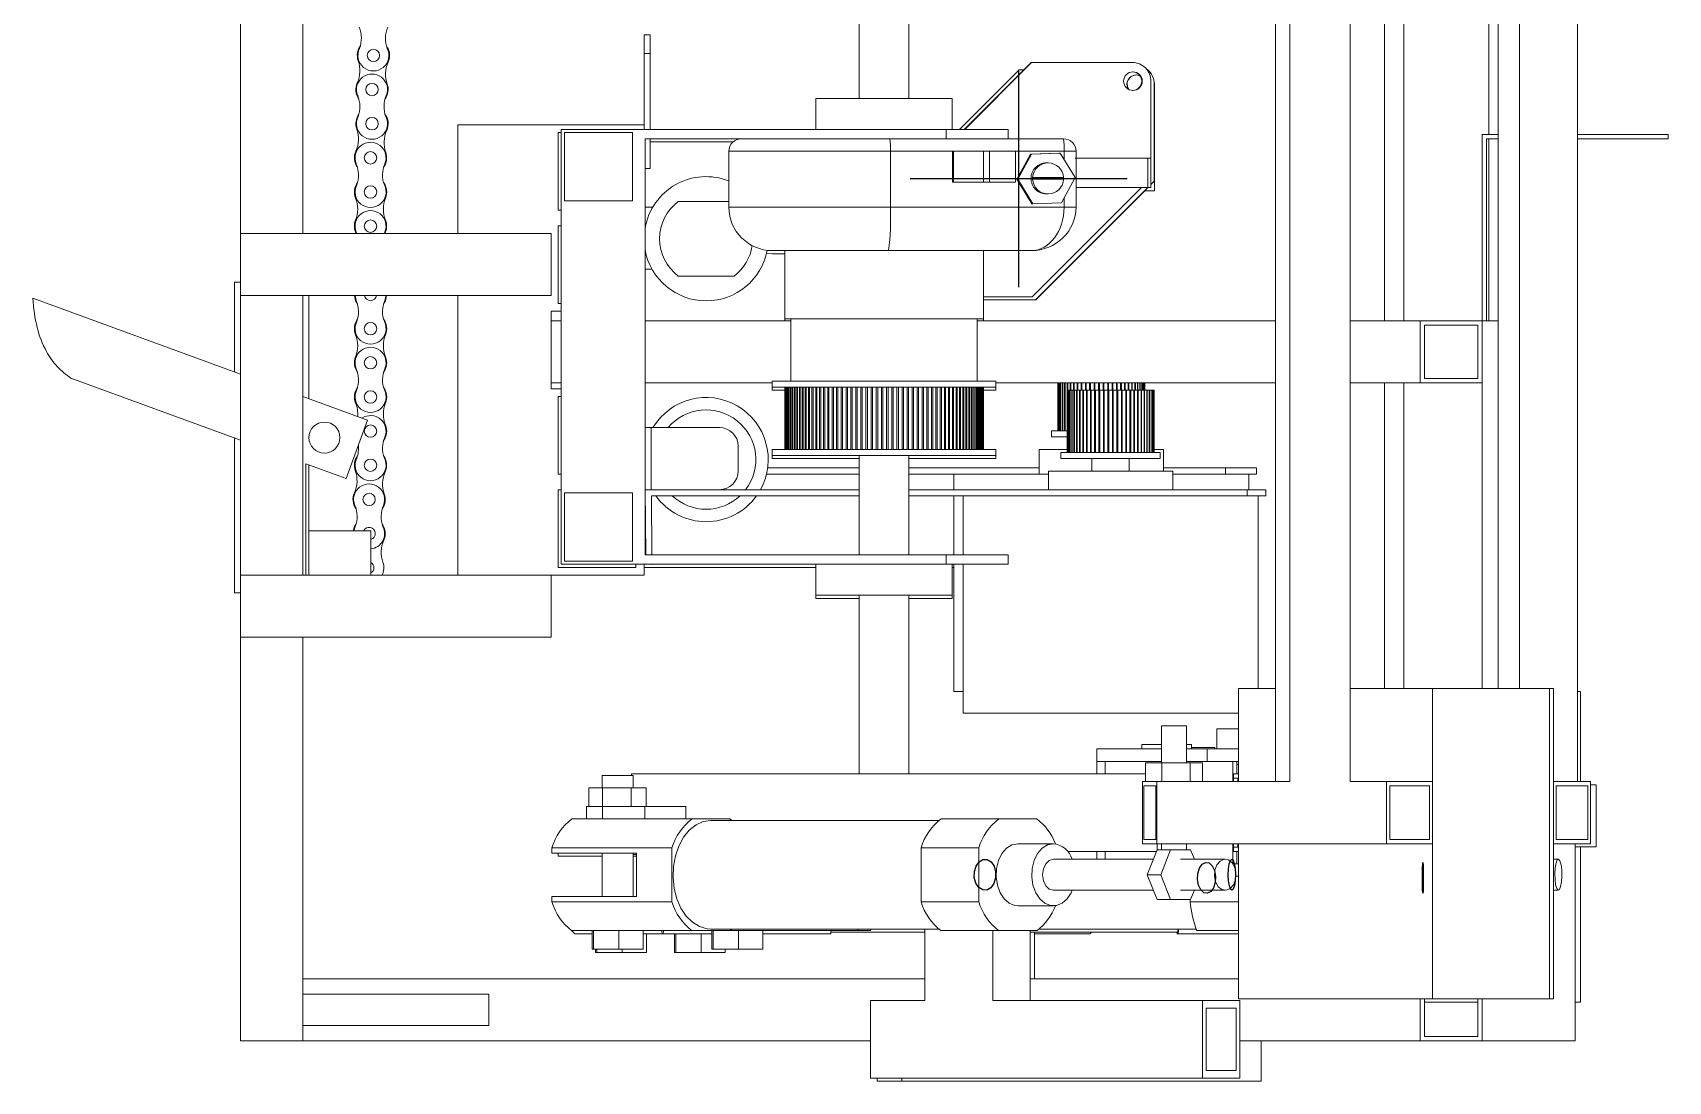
# Model space of a CAD drawing. Header units: millimetres. Extents: x 0 to 1189, y 0 to 841.
# Drawn here: x 867.1 to 919.8, y 411.2 to 445 of the extents above; entities that cross this region are included whole.
import ezdxf

# ---------------------------------------------------------------- set-up
doc = ezdxf.new("R2010")
doc.units = ezdxf.units.MM
doc.linetypes.add('CENTERX2', pattern=[20.32, 12.7, -2.54, 2.54, -2.54])

msp = doc.modelspace()

# ---------------------------------------------------------------- linework, layer by layer
at = {"color": 7, "linetype": 'Continuous', "lineweight": 15}
for p, q in [((873.8, 462.064), (873.8, 438.504)), ((875.8, 462.064), (875.8, 438.504)), ((893.731, 448.604), (893.731, 442.854)), ((895.331, 442.854), (895.331, 448.604)), ((907.146, 420.854), (907.146, 448.854)), ((907.607, 420.854), (907.607, 448.854)), ((909.553, 420.854), (909.553, 448.854)), ((916.88, 448.854), (916.88, 420.854)), ((914.013, 441.691), (914.013, 445.854)), ((914.315, 445.854), (914.315, 423.854)), ((915.002, 445.854), (915.002, 423.854)), ((910.661, 445.754), (910.661, 435.691)), ((911.283, 445.754), (911.283, 435.691)), ((887, 444.904), (886.8, 444.904)), ((886.8, 444.904), (886.8, 444.304)), ((887, 444.904), (887, 444.304)), ((887, 444.304), (886.8, 444.304)), ((886.8, 444.304), (886.8, 442.004)), ((887, 444.304), (887, 441.854)), ((898.883, 443.778), (896.961, 441.854)), ((899.27, 444.01), (897.116, 441.854)), ((899.287, 444.01), (897.132, 441.854)), ((898.884, 443.778), (899.039, 443.778)), ((899.287, 444.01), (899.27, 444.01)), ((902.531, 444.01), (899.287, 444.01)), ((903.13, 440.93), (903.13, 443.41)), ((903.244, 443.31), (903.237, 443.31)), ((903.237, 440.192), (903.237, 443.31)), ((903.244, 440.83), (903.244, 443.31)), ((892.331, 442.854), (892.331, 441.854)), ((892.331, 442.854), (894.531, 442.854)), ((894.531, 442.854), (896.731, 442.854)), ((896.731, 441.854), (896.731, 442.854)), ((880.8, 442.004), (886.8, 442.004)), ((880.8, 442.004), (880.8, 438.504)), ((884.031, 441.754), (884.031, 439.254)), ((884.031, 441.754), (884.131, 441.754)), ((884.131, 441.854), (884.131, 427.854)), ((884.131, 441.854), (896.531, 441.854)), ((884.231, 439.554), (884.231, 441.754)), ((884.231, 441.754), (886.431, 441.754)), ((886.431, 441.754), (886.431, 439.554)), ((886.8, 442.004), (886.8, 441.854)), ((896.531, 441.554), (896.531, 441.854)), ((896.531, 441.854), (898.531, 441.854)), ((898.531, 441.854), (898.531, 441.554)), ((913.8, 435.691), (913.8, 441.691)), ((913.8, 441.691), (914.315, 441.691)), ((916.88, 441.691), (919.8, 441.691)), ((919.8, 441.691), (919.8, 441.551)), ((886.831, 441.554), (896.531, 441.554)), ((886.831, 428.154), (886.831, 441.554)), ((887, 441.554), (887, 440.598)), ((889.667, 441.454), (887, 441.454)), ((889.531, 441.154), (889.531, 439.354)), ((894.737, 441.154), (894.737, 439.354)), ((896.736, 441.154), (894.737, 441.154)), ((897.031, 441.554), (896.531, 441.554)), ((896.736, 441.154), (896.736, 440.154)), ((896.771, 441.154), (896.736, 441.154)), ((896.771, 440.154), (896.771, 441.154)), ((897.031, 441.554), (900.316, 441.554)), ((897.736, 441.154), (897.736, 440.154)), ((897.931, 441.154), (897.736, 441.154)), ((897.931, 440.154), (897.931, 441.154)), ((900.333, 441.154), (898.734, 441.154)), ((898.769, 441.154), (898.769, 440.154)), ((900.716, 439.354), (900.716, 441.154)), ((914.315, 441.551), (913.94, 441.551)), ((913.94, 441.551), (913.94, 435.691)), ((914.013, 435.691), (914.013, 441.551)), ((919.8, 441.551), (916.88, 441.551)), ((887, 440.598), (886.831, 440.598)), ((899.247, 441.063), (898.811, 440.249)), ((899.28, 441.063), (898.844, 440.249)), ((900.169, 441.093), (899.247, 441.063)), ((899.28, 441.063), (899.247, 441.063)), ((900.202, 441.093), (899.28, 441.063)), ((899.816, 440.778), (899.766, 440.778)), ((900.202, 441.093), (900.169, 441.093)), ((900.689, 440.308), (900.202, 441.093)), ((903.033, 439.983), (903.033, 440.93)), ((903.13, 440.292), (903.13, 440.93)), ((903.244, 440.192), (903.244, 440.83)), ((896.771, 440.154), (896.736, 440.154)), ((897.736, 440.154), (897.931, 440.154)), ((898.844, 440.249), (898.811, 440.249)), ((898.811, 440.249), (899.297, 439.464)), ((898.844, 440.249), (899.33, 439.464)), ((899.313, 440.305), (899.317, 440.305)), ((899.317, 440.252), (899.313, 440.252)), ((900.314, 440.305), (899.317, 440.305)), ((899.317, 440.252), (900.314, 440.252)), ((900.253, 439.493), (900.689, 440.308)), ((903.13, 439.983), (903.13, 440.292)), ((903.13, 440.078), (903.244, 440.192)), ((903.13, 440.085), (903.237, 440.192)), ((903.244, 440.192), (903.237, 440.192)), ((903.244, 439.883), (903.244, 440.192)), ((886.431, 439.554), (884.231, 439.554)), ((887.9, 439.535), (889.531, 439.535)), ((899.306, 436.464), (902.822, 439.983)), ((899.41, 436.364), (903.028, 439.983)), ((899.417, 436.364), (902.935, 439.883)), ((899.766, 439.778), (899.816, 439.778)), ((902.935, 439.883), (903.035, 439.983)), ((903.244, 439.883), (902.935, 439.883)), ((884.031, 439.254), (884.131, 439.254)), ((886.831, 439.354), (887.079, 439.354)), ((894.737, 439.354), (900.333, 439.354)), ((899.33, 439.464), (899.297, 439.464)), ((899.33, 439.464), (900.253, 439.493)), ((873.8, 436.504), (873.8, 438.504)), ((873.8, 438.504), (883.8, 438.504)), ((877.542, 438.504), (877.525, 438.546)), ((878.446, 438.546), (878.429, 438.504)), ((883.8, 436.504), (883.8, 438.504)), ((884.031, 436.254), (884.031, 438.754)), ((884.031, 438.754), (884.131, 438.754)), ((894.68, 437.954), (890.931, 437.954)), ((891.331, 437.954), (891.331, 435.754)), ((899.276, 437.954), (894.68, 437.954)), ((897.731, 435.754), (897.731, 437.954)), ((890.744, 437.866), (890.931, 437.854)), ((890.931, 437.854), (891.331, 437.854)), ((873.6, 434.052), (873.6, 436.932)), ((873.8, 436.932), (873.6, 436.932)), ((886.831, 437.354), (887.057, 437.354)), ((889.7, 437.135), (887.9, 437.135)), ((873.8, 433.979), (867.1, 436.418)), ((873.8, 436.504), (873.8, 427.504)), ((873.8, 436.504), (883.8, 436.504)), ((875.8, 436.504), (875.8, 427.504)), ((876, 433.178), (876, 436.504)), ((877.525, 436.346), (877.487, 436.504)), ((878.484, 436.504), (878.446, 436.346)), ((880.8, 436.504), (880.8, 427.504)), ((897.731, 436.464), (899.306, 436.464)), ((897.731, 436.364), (899.41, 436.364)), ((899.417, 436.364), (899.41, 436.364)), ((883.8, 436.004), (884.131, 436.004)), ((883.8, 436.004), (883.8, 433.504)), ((884.031, 436.254), (884.131, 436.254)), ((884.131, 435.691), (883.8, 435.691)), ((891.531, 435.691), (886.831, 435.691)), ((891.331, 435.754), (891.331, 435.691)), ((897.731, 435.754), (891.331, 435.754)), ((891.531, 435.754), (891.531, 433.754)), ((897.531, 433.754), (897.531, 435.754)), ((907.146, 435.691), (897.531, 435.691)), ((897.731, 435.691), (897.731, 435.754)), ((911.8, 435.691), (909.553, 435.691)), ((911.8, 435.691), (911.8, 433.691)), ((913.8, 435.691), (911.8, 435.691)), ((911.94, 435.551), (911.94, 433.831)), ((913.66, 435.551), (911.94, 435.551)), ((913.66, 433.831), (913.66, 435.551)), ((913.8, 433.691), (913.8, 435.691)), ((914.315, 435.691), (913.8, 435.691)), ((868.332, 433.841), (873.8, 431.851)), ((890.931, 433.754), (890.931, 433.554)), ((898.131, 433.754), (890.931, 433.754)), ((898.131, 433.554), (898.131, 433.754)), ((911.94, 433.831), (913.66, 433.831)), ((877.889, 432.491), (875.8, 433.251)), ((884.131, 433.691), (883.8, 433.691)), ((883.8, 433.504), (884.131, 433.504)), ((884.031, 433.254), (884.031, 430.754)), ((884.031, 433.254), (884.131, 433.254)), ((890.931, 433.691), (886.831, 433.691)), ((890.931, 433.554), (890.931, 433.454)), ((898.131, 433.554), (890.931, 433.554)), ((891.332, 433.454), (890.931, 433.454)), ((891.332, 431.554), (891.332, 433.554)), ((891.332, 433.554), (891.332, 431.554)), ((891.334, 433.554), (891.334, 431.554)), ((891.341, 431.554), (891.341, 433.554)), ((891.345, 433.554), (891.345, 431.554)), ((891.359, 431.554), (891.359, 433.554)), ((891.365, 433.554), (891.365, 431.554)), ((891.385, 431.554), (891.385, 433.554)), ((891.394, 433.554), (891.394, 431.554)), ((891.42, 431.554), (891.42, 433.554)), ((891.431, 433.554), (891.431, 431.554)), ((891.463, 431.554), (891.463, 433.554)), ((891.477, 433.554), (891.477, 431.554)), ((891.515, 431.554), (891.515, 433.554)), ((891.531, 433.554), (891.531, 431.554)), ((891.575, 431.554), (891.575, 433.554)), ((891.593, 433.554), (891.593, 431.554)), ((891.643, 431.554), (891.643, 433.554)), ((891.663, 433.554), (891.663, 431.554)), ((891.719, 431.554), (891.719, 433.554)), ((891.742, 433.554), (891.742, 431.554)), ((891.802, 431.554), (891.802, 433.554)), ((891.827, 433.554), (891.827, 431.554)), ((891.894, 431.554), (891.894, 433.554)), ((891.921, 433.554), (891.921, 431.554)), ((891.992, 431.554), (891.992, 433.554)), ((892.021, 433.554), (892.021, 431.554)), ((892.097, 431.554), (892.097, 433.554)), ((892.128, 433.554), (892.128, 431.554)), ((892.209, 431.554), (892.209, 433.554)), ((892.242, 433.554), (892.242, 431.554)), ((892.328, 431.554), (892.328, 433.554)), ((892.363, 433.554), (892.363, 431.554)), ((892.452, 431.554), (892.452, 433.554)), ((892.489, 433.554), (892.489, 431.554)), ((892.582, 431.554), (892.582, 433.554)), ((892.62, 433.554), (892.62, 431.554)), ((892.718, 431.554), (892.718, 433.554)), ((892.757, 433.554), (892.757, 431.554)), ((892.858, 431.554), (892.858, 433.554)), ((892.899, 433.554), (892.899, 431.554)), ((893.003, 431.554), (893.003, 433.554)), ((893.045, 433.554), (893.045, 431.554)), ((893.153, 431.554), (893.153, 433.554)), ((893.196, 433.554), (893.196, 431.554)), ((893.306, 431.554), (893.306, 433.554)), ((893.35, 433.554), (893.35, 431.554)), ((893.462, 431.554), (893.462, 433.554)), ((893.507, 433.554), (893.507, 431.554)), ((893.621, 431.554), (893.621, 433.554)), ((893.667, 433.554), (893.667, 431.554)), ((893.783, 431.554), (893.783, 433.554)), ((893.83, 433.554), (893.83, 431.554)), ((893.947, 431.554), (893.947, 433.554)), ((893.994, 433.554), (893.994, 431.554)), ((894.113, 431.554), (894.113, 433.554)), ((894.16, 433.554), (894.16, 431.554)), ((894.279, 431.554), (894.279, 433.554)), ((894.327, 433.554), (894.327, 431.554)), ((894.446, 431.554), (894.446, 433.554)), ((894.494, 433.554), (894.494, 431.554)), ((894.614, 431.554), (894.614, 433.554)), ((894.662, 433.554), (894.662, 431.554)), ((894.781, 431.554), (894.781, 433.554)), ((894.829, 433.554), (894.829, 431.554)), ((894.948, 431.554), (894.948, 433.554)), ((894.995, 433.554), (894.995, 431.554)), ((895.113, 431.554), (895.113, 433.554)), ((895.16, 433.554), (895.16, 431.554)), ((895.277, 431.554), (895.277, 433.554)), ((895.323, 433.554), (895.323, 431.554)), ((895.439, 431.554), (895.439, 433.554)), ((895.485, 433.554), (895.485, 431.554)), ((895.599, 431.554), (895.599, 433.554)), ((895.643, 433.554), (895.643, 431.554)), ((895.755, 431.554), (895.755, 433.554)), ((895.799, 433.554), (895.799, 431.554)), ((895.908, 431.554), (895.908, 433.554)), ((895.951, 433.554), (895.951, 431.554)), ((896.057, 431.554), (896.057, 433.554)), ((896.099, 433.554), (896.099, 431.554)), ((896.202, 431.554), (896.202, 433.554)), ((896.243, 433.554), (896.243, 431.554)), ((896.343, 431.554), (896.343, 433.554)), ((896.382, 433.554), (896.382, 431.554)), ((896.479, 431.554), (896.479, 433.554)), ((896.516, 433.554), (896.516, 431.554)), ((896.609, 431.554), (896.609, 433.554)), ((896.645, 433.554), (896.645, 431.554)), ((896.733, 431.554), (896.733, 433.554)), ((896.768, 433.554), (896.768, 431.554)), ((896.852, 431.554), (896.852, 433.554)), ((896.884, 433.554), (896.884, 431.554)), ((896.964, 431.554), (896.964, 433.554)), ((896.995, 433.554), (896.995, 431.554)), ((897.069, 431.554), (897.069, 433.554)), ((897.098, 433.554), (897.098, 431.554)), ((897.168, 431.554), (897.168, 433.554)), ((897.195, 433.554), (897.195, 431.554)), ((897.259, 431.554), (897.259, 433.554)), ((897.284, 433.554), (897.284, 431.554)), ((897.343, 431.554), (897.343, 433.554)), ((897.365, 433.554), (897.365, 431.554)), ((897.419, 431.554), (897.419, 433.554)), ((897.439, 433.554), (897.439, 431.554)), ((897.487, 431.554), (897.487, 433.554)), ((897.505, 433.554), (897.505, 431.554)), ((897.547, 431.554), (897.547, 433.554)), ((897.563, 433.554), (897.563, 431.554)), ((897.599, 431.554), (897.599, 433.554)), ((897.612, 433.554), (897.612, 431.554)), ((897.643, 431.554), (897.643, 433.554)), ((897.654, 433.554), (897.654, 431.554)), ((897.678, 431.554), (897.678, 433.554)), ((897.686, 433.554), (897.686, 431.554)), ((897.704, 431.554), (897.704, 433.554)), ((897.71, 433.554), (897.71, 431.554)), ((897.721, 431.554), (897.721, 433.554)), ((898.131, 433.454), (897.722, 433.454)), ((897.725, 433.554), (897.725, 431.554)), ((897.73, 431.554), (897.73, 433.554)), ((897.731, 433.554), (897.731, 431.554)), ((907.146, 433.691), (898.131, 433.691)), ((898.131, 433.454), (898.131, 433.554)), ((900.133, 433.691), (900.133, 432.154)), ((900.134, 432.154), (900.134, 433.691)), ((900.147, 433.691), (900.147, 432.154)), ((900.151, 432.154), (900.151, 433.691)), ((900.176, 433.691), (900.176, 432.154)), ((900.183, 432.154), (900.183, 433.691)), ((900.22, 433.691), (900.22, 432.154)), ((900.229, 432.154), (900.229, 433.691)), ((900.278, 433.691), (900.278, 432.154)), ((900.29, 432.154), (900.29, 433.691)), ((900.35, 433.691), (900.35, 432.154)), ((900.365, 432.154), (900.365, 433.691)), ((900.433, 433.454), (900.433, 431.454)), ((900.434, 433.454), (900.433, 433.454)), ((900.434, 431.454), (900.434, 433.454)), ((900.447, 433.454), (900.434, 433.454)), ((900.435, 433.691), (900.435, 433.454)), ((900.447, 433.454), (900.447, 431.454)), ((900.451, 433.454), (900.447, 433.454)), ((900.451, 431.454), (900.451, 433.454)), ((900.476, 433.454), (900.451, 433.454)), ((900.452, 433.454), (900.452, 433.691)), ((900.476, 433.454), (900.476, 431.454)), ((900.483, 433.454), (900.476, 433.454)), ((900.483, 431.454), (900.483, 433.454)), ((900.52, 433.454), (900.483, 433.454)), ((900.52, 433.454), (900.52, 431.454)), ((900.529, 433.454), (900.52, 433.454)), ((900.529, 431.454), (900.529, 433.454)), ((900.578, 433.454), (900.529, 433.454)), ((900.532, 433.691), (900.532, 433.454)), ((900.551, 433.454), (900.551, 433.691)), ((900.578, 433.454), (900.578, 431.454)), ((900.59, 433.454), (900.578, 433.454)), ((900.59, 431.454), (900.59, 433.454)), ((900.65, 433.454), (900.59, 433.454)), ((900.64, 433.691), (900.64, 433.454)), ((900.65, 433.454), (900.65, 431.454)), ((900.665, 433.454), (900.65, 433.454)), ((900.661, 433.454), (900.661, 433.691)), ((900.665, 431.454), (900.665, 433.454)), ((900.735, 433.454), (900.665, 433.454)), ((900.735, 433.454), (900.735, 431.454)), ((900.752, 433.454), (900.735, 433.454)), ((900.752, 431.454), (900.752, 433.454)), ((900.832, 433.454), (900.752, 433.454)), ((900.758, 433.691), (900.758, 433.454)), ((900.78, 433.454), (900.78, 433.691)), ((900.832, 433.454), (900.832, 431.454)), ((900.851, 433.454), (900.832, 433.454)), ((900.851, 431.454), (900.851, 433.454)), ((900.94, 433.454), (900.851, 433.454)), ((900.884, 433.691), (900.884, 433.454)), ((900.908, 433.454), (900.908, 433.691)), ((900.94, 433.454), (900.94, 431.454)), ((900.961, 433.454), (900.94, 433.454)), ((900.961, 431.454), (900.961, 433.454)), ((901.058, 433.454), (900.961, 433.454)), ((901.017, 433.691), (901.017, 433.454)), ((901.042, 433.454), (901.042, 433.691)), ((901.058, 433.454), (901.058, 431.454)), ((901.08, 433.454), (901.058, 433.454)), ((901.08, 431.454), (901.08, 433.454)), ((901.184, 433.454), (901.08, 433.454)), ((901.156, 433.691), (901.156, 433.454)), ((901.182, 433.454), (901.182, 433.691)), ((901.184, 433.454), (901.184, 431.454)), ((901.208, 433.454), (901.184, 433.454)), ((901.208, 431.454), (901.208, 433.454)), ((901.317, 433.454), (901.208, 433.454)), ((901.299, 433.691), (901.299, 433.454)), ((901.317, 433.454), (901.317, 431.454)), ((901.342, 433.454), (901.317, 433.454)), ((901.326, 433.454), (901.326, 433.691)), ((901.342, 431.454), (901.342, 433.454)), ((901.456, 433.454), (901.342, 433.454)), ((901.445, 433.691), (901.445, 433.454)), ((901.456, 433.454), (901.456, 431.454)), ((901.482, 433.454), (901.456, 433.454)), ((901.471, 433.454), (901.471, 433.691)), ((901.482, 431.454), (901.482, 433.454)), ((901.599, 433.454), (901.482, 433.454)), ((901.591, 433.691), (901.591, 433.454)), ((901.599, 433.454), (901.599, 431.454)), ((901.626, 433.454), (901.599, 433.454)), ((901.618, 433.454), (901.618, 433.691)), ((901.626, 431.454), (901.626, 433.454)), ((901.745, 433.454), (901.626, 433.454)), ((901.737, 433.691), (901.737, 433.454)), ((901.745, 433.454), (901.745, 431.454)), ((901.771, 433.454), (901.745, 433.454)), ((901.764, 433.454), (901.764, 433.691)), ((901.771, 431.454), (901.771, 433.454)), ((901.891, 433.454), (901.771, 433.454)), ((901.881, 433.691), (901.881, 433.454)), ((901.891, 433.454), (901.891, 431.454)), ((901.918, 433.454), (901.891, 433.454)), ((901.907, 433.454), (901.907, 433.691)), ((901.918, 431.454), (901.918, 433.454)), ((902.037, 433.454), (901.918, 433.454)), ((902.021, 433.691), (902.021, 433.454)), ((902.037, 433.454), (902.037, 431.454)), ((902.064, 433.454), (902.037, 433.454)), ((902.046, 433.454), (902.046, 433.691)), ((902.064, 431.454), (902.064, 433.454)), ((902.181, 433.454), (902.064, 433.454)), ((902.155, 433.691), (902.155, 433.454)), ((902.179, 433.454), (902.179, 433.691)), ((902.181, 433.454), (902.181, 431.454)), ((902.207, 433.454), (902.181, 433.454)), ((902.207, 431.454), (902.207, 433.454)), ((902.321, 433.454), (902.207, 433.454)), ((902.283, 433.691), (902.283, 433.454)), ((902.305, 433.454), (902.305, 433.691)), ((902.321, 433.454), (902.321, 431.454)), ((902.346, 433.454), (902.321, 433.454)), ((902.346, 431.454), (902.346, 433.454)), ((902.455, 433.454), (902.346, 433.454)), ((902.402, 433.691), (902.402, 433.454)), ((902.423, 433.454), (902.423, 433.691)), ((902.455, 433.454), (902.455, 431.454)), ((902.479, 433.454), (902.455, 433.454)), ((902.479, 431.454), (902.479, 433.454)), ((902.583, 433.454), (902.479, 433.454)), ((902.512, 433.691), (902.512, 433.454)), ((902.531, 433.454), (902.531, 433.691)), ((902.583, 433.454), (902.583, 431.454)), ((902.605, 433.454), (902.583, 433.454)), ((902.605, 431.454), (902.605, 433.454)), ((902.702, 433.454), (902.605, 433.454)), ((902.611, 433.691), (902.611, 433.454)), ((902.628, 433.454), (902.628, 433.691)), ((902.698, 433.691), (902.698, 433.454)), ((902.702, 433.454), (902.702, 431.454)), ((902.723, 433.454), (902.702, 433.454)), ((902.713, 433.454), (902.713, 433.691)), ((902.723, 431.454), (902.723, 433.454)), ((902.812, 433.454), (902.723, 433.454)), ((902.773, 433.691), (902.773, 433.454)), ((902.785, 433.454), (902.785, 433.691)), ((902.812, 433.454), (902.812, 431.454)), ((902.831, 433.454), (902.812, 433.454)), ((902.831, 431.454), (902.831, 433.454)), ((902.911, 433.454), (902.831, 433.454)), ((902.834, 433.691), (902.834, 433.454)), ((902.843, 433.454), (902.843, 433.691)), ((902.88, 433.691), (902.88, 433.454)), ((902.887, 433.454), (902.887, 433.691)), ((902.911, 433.454), (902.911, 431.454)), ((902.928, 433.454), (902.911, 433.454)), ((902.912, 433.691), (902.912, 433.454)), ((902.916, 433.454), (902.916, 433.691)), ((902.928, 431.454), (902.928, 433.454)), ((902.998, 433.454), (902.928, 433.454)), ((902.929, 433.691), (902.929, 433.454)), ((902.93, 433.454), (902.93, 433.691)), ((902.998, 433.454), (902.998, 431.454)), ((903.013, 433.454), (902.998, 433.454)), ((903.013, 431.454), (903.013, 433.454)), ((903.073, 433.454), (903.013, 433.454)), ((903.073, 433.454), (903.073, 431.454)), ((903.085, 433.454), (903.073, 433.454)), ((903.085, 431.454), (903.085, 433.454)), ((903.134, 433.454), (903.085, 433.454)), ((903.134, 433.454), (903.134, 431.454)), ((903.143, 433.454), (903.134, 433.454)), ((903.143, 431.454), (903.143, 433.454)), ((903.18, 433.454), (903.143, 433.454)), ((903.18, 433.454), (903.18, 431.454)), ((903.187, 433.454), (903.18, 433.454)), ((903.187, 431.454), (903.187, 433.454)), ((903.212, 433.454), (903.187, 433.454)), ((903.212, 433.454), (903.212, 431.454)), ((903.216, 433.454), (903.212, 433.454)), ((903.216, 431.454), (903.216, 433.454)), ((903.229, 433.454), (903.216, 433.454)), ((903.229, 433.454), (903.229, 431.454)), ((903.23, 433.454), (903.229, 433.454)), ((903.23, 431.454), (903.23, 433.454)), ((911.8, 433.691), (909.553, 433.691)), ((910.661, 433.691), (910.661, 423.854)), ((911.283, 433.691), (911.283, 423.854)), ((911.8, 433.691), (913.8, 433.691)), ((913.8, 433.691), (913.8, 423.854)), ((877.889, 432.491), (877.205, 430.611)), ((886.831, 432.254), (887.031, 432.254)), ((887.031, 432.254), (887.031, 430.254)), ((887.031, 432.254), (889.231, 432.254)), ((899.931, 432.154), (899.931, 431.954)), ((900.435, 432.154), (899.931, 432.154)), ((873.6, 426.932), (873.6, 431.923)), ((889.831, 431.654), (889.831, 430.854)), ((900.447, 431.954), (899.931, 431.954)), ((875.9, 427.504), (875.9, 431.086)), ((875.9, 431.086), (877.205, 430.611)), ((890.931, 431.554), (890.931, 431.354)), ((898.131, 431.554), (890.931, 431.554)), ((890.931, 431.354), (890.931, 431.254)), ((898.131, 431.354), (890.931, 431.354)), ((893.731, 431.254), (890.931, 431.254)), ((893.731, 431.354), (893.731, 428.154)), ((895.331, 428.154), (895.331, 431.354)), ((898.131, 431.254), (895.331, 431.254)), ((898.131, 431.354), (898.131, 431.554)), ((898.131, 431.254), (898.131, 431.354)), ((899.531, 431.554), (899.531, 430.754)), ((899.531, 431.554), (900.433, 431.554)), ((900.231, 431.454), (900.231, 431.254)), ((903.431, 431.454), (900.231, 431.454)), ((903.431, 431.254), (900.231, 431.254)), ((901.231, 431.254), (901.231, 430.854)), ((902.431, 430.854), (902.431, 431.254)), ((903.216, 431.554), (903.531, 431.554)), ((903.431, 431.254), (903.431, 431.454)), ((903.531, 430.854), (903.531, 431.554)), ((876, 428.932), (876, 431.05)), ((884.031, 430.754), (884.131, 430.754)), ((890.744, 430.754), (893.731, 430.754)), ((893.731, 430.954), (890.782, 430.954)), ((899.531, 430.954), (895.331, 430.954)), ((895.331, 430.754), (896.775, 430.754)), ((896.775, 430.754), (896.775, 430.254)), ((896.775, 430.754), (899.831, 430.754)), ((899.831, 430.854), (899.831, 430.254)), ((899.831, 430.854), (901.831, 430.854)), ((901.831, 430.854), (903.831, 430.854)), ((905.531, 430.954), (903.531, 430.954)), ((903.831, 430.254), (903.831, 430.854)), ((903.831, 430.754), (906.287, 430.754)), ((905.531, 430.754), (905.531, 430.954)), ((905.531, 430.954), (906.531, 430.954)), ((906.287, 430.254), (906.287, 430.754)), ((906.531, 430.754), (906.287, 430.754)), ((906.531, 430.954), (906.531, 430.754)), ((884.031, 427.754), (884.031, 430.254)), ((884.031, 430.254), (884.131, 430.254)), ((886.431, 430.154), (884.231, 430.154)), ((884.231, 430.154), (884.231, 427.954)), ((886.431, 427.954), (886.431, 430.154)), ((886.831, 430.254), (887.031, 430.254)), ((886.851, 428.154), (886.831, 430.254)), ((887.031, 430.254), (893.731, 430.254)), ((887.033, 430.054), (887.051, 428.154)), ((893.731, 430.054), (887.033, 430.054)), ((895.331, 430.254), (906.231, 430.254)), ((906.231, 430.054), (895.331, 430.054)), ((896.775, 430.054), (896.775, 428.154)), ((897.075, 430.054), (897.075, 428.154)), ((906.231, 430.054), (906.231, 430.254)), ((906.231, 430.254), (906.831, 430.254)), ((906.831, 430.054), (906.231, 430.054)), ((906.587, 423.854), (906.587, 430.054)), ((906.831, 430.254), (906.831, 430.054)), ((877.447, 428.932), (877.494, 429.07)), ((876, 428.932), (878, 428.932)), ((876, 427.504), (876, 428.932)), ((878, 427.504), (878, 428.932)), ((884.231, 427.954), (886.431, 427.954)), ((896.531, 428.154), (886.831, 428.154)), ((896.531, 427.854), (896.531, 428.154)), ((896.531, 428.154), (898.531, 428.154)), ((898.531, 428.154), (898.531, 427.854)), ((873.8, 425.504), (873.8, 427.504)), ((873.8, 427.504), (883.8, 427.504)), ((883.8, 425.504), (883.8, 427.504)), ((883.8, 427.504), (886.8, 427.504)), ((884.031, 427.754), (886.531, 427.754)), ((896.531, 427.854), (884.131, 427.854)), ((886.531, 427.754), (886.531, 427.854)), ((886.8, 427.504), (886.8, 427.854)), ((886.8, 427.754), (892.331, 427.754)), ((887.053, 427.849), (886.853, 427.854)), ((887.053, 427.854), (887.053, 427.849)), ((892.331, 427.854), (892.331, 426.854)), ((898.531, 427.854), (896.531, 427.854)), ((896.731, 426.854), (896.731, 427.854)), ((896.775, 427.754), (896.731, 427.754)), ((896.775, 427.854), (896.775, 423.754)), ((897.075, 427.854), (897.075, 423.054)), ((873.8, 426.932), (873.6, 426.932)), ((892.331, 426.854), (892.331, 426.754)), ((892.331, 426.854), (894.531, 426.854)), ((893.731, 426.754), (892.331, 426.754)), ((893.731, 426.854), (893.731, 421.104)), ((894.531, 426.854), (896.731, 426.854)), ((895.331, 421.104), (895.331, 426.854)), ((896.731, 426.754), (895.331, 426.754)), ((896.731, 426.754), (896.731, 426.854)), ((873.8, 425.504), (873.8, 412.504)), ((873.8, 425.504), (883.8, 425.504)), ((875.8, 425.504), (875.8, 412.504)), ((896.775, 423.754), (897.075, 423.754)), ((905.949, 420.854), (905.949, 423.854)), ((905.949, 423.854), (907.146, 423.854)), ((909.553, 423.854), (912.207, 423.854)), ((912.207, 423.854), (915.97, 423.854)), ((912.207, 413.854), (912.207, 423.854)), ((915.97, 413.854), (915.97, 423.854)), ((916.102, 423.854), (915.97, 423.854)), ((916.102, 413.854), (916.102, 423.854)), ((916.88, 423.754), (916.967, 423.754)), ((916.967, 420.854), (916.967, 423.754)), ((897.075, 423.054), (901.831, 423.054)), ((901.831, 423.054), (905.949, 423.054)), ((903.473, 422.654), (903.473, 421.454)), ((903.473, 422.654), (904.273, 422.654)), ((904.273, 421.454), (904.273, 422.654)), ((905.249, 422.554), (905.249, 421.904)), ((905.249, 422.554), (905.949, 422.554)), ((901.383, 421.904), (901.383, 421.504)), ((903.473, 421.904), (901.383, 421.904)), ((902.841, 422.054), (902.841, 421.904)), ((903.473, 422.054), (902.841, 422.054)), ((904.441, 422.054), (904.273, 422.054)), ((904.939, 421.904), (904.273, 421.904)), ((904.441, 421.904), (904.441, 422.054)), ((905.192, 421.954), (904.441, 421.954)), ((904.939, 421.904), (904.939, 421.504)), ((905.949, 421.904), (904.939, 421.904)), ((905.192, 421.904), (905.192, 421.954)), ((886.395, 421.104), (886.395, 421.054)), ((901.39, 421.104), (886.395, 421.104)), ((901.383, 421.504), (901.383, 421.104)), ((901.383, 421.504), (901.652, 421.504)), ((901.652, 421.104), (901.39, 421.104)), ((901.652, 421.504), (901.652, 421.104)), ((901.652, 421.504), (903.473, 421.504)), ((902.953, 421.104), (901.652, 421.104)), ((902.953, 421.454), (902.953, 420.854)), ((902.953, 421.454), (903.479, 421.454)), ((903.479, 421.454), (903.479, 420.854)), ((903.479, 421.454), (904.399, 421.454)), ((904.273, 421.504), (905.765, 421.504)), ((904.399, 421.454), (904.399, 420.854)), ((904.399, 421.454), (904.794, 421.454)), ((904.794, 421.454), (904.794, 420.854)), ((905.765, 421.504), (905.765, 420.854)), ((905.765, 421.504), (905.866, 421.504)), ((905.899, 421.104), (905.795, 421.104)), ((905.795, 421.104), (905.795, 420.854)), ((905.866, 421.504), (905.949, 421.504)), ((905.899, 421.504), (905.899, 421.104)), ((905.949, 421.104), (905.899, 421.104)), ((905.9, 421.104), (905.9, 421.504)), ((905.9, 421.404), (905.949, 421.404)), ((885.021, 420.054), (885.021, 420.654)), ((885.021, 420.654), (885.455, 420.654)), ((885.445, 421.054), (885.445, 420.654)), ((885.445, 421.054), (885.945, 421.054)), ((885.455, 420.054), (885.455, 420.654)), ((885.455, 420.654), (886.379, 420.654)), ((885.945, 421.054), (886.445, 421.054)), ((886.379, 420.054), (886.379, 420.654)), ((886.379, 420.654), (886.868, 420.654)), ((886.445, 420.654), (886.445, 421.054)), ((886.868, 420.054), (886.868, 420.654)), ((902.864, 418.854), (902.864, 420.854)), ((902.864, 420.854), (902.953, 420.854)), ((902.897, 420.714), (903.293, 420.714)), ((902.897, 418.994), (902.897, 420.714)), ((902.953, 420.854), (903.129, 420.854)), ((903.129, 420.854), (903.325, 420.854)), ((903.293, 420.714), (903.293, 418.994)), ((903.325, 420.854), (903.325, 418.854)), ((907.607, 420.854), (903.325, 420.854)), ((905.928, 420.964), (905.795, 420.964)), ((905.928, 420.854), (905.928, 420.964)), ((910.721, 420.854), (909.553, 420.854)), ((910.721, 420.854), (910.721, 418.854)), ((912.207, 420.854), (910.721, 420.854)), ((910.825, 418.994), (910.825, 420.714)), ((910.825, 420.714), (912.103, 420.714)), ((912.103, 420.714), (912.103, 418.994)), ((912.207, 418.854), (912.207, 420.854)), ((916.102, 418.854), (916.102, 420.854)), ((916.102, 420.854), (917.293, 420.854)), ((917.209, 420.714), (916.185, 420.714)), ((916.185, 420.714), (916.185, 418.994)), ((917.209, 418.994), (917.209, 420.714)), ((917.293, 420.854), (917.293, 418.854)), ((917.477, 420.754), (917.293, 420.754)), ((917.477, 420.754), (917.477, 418.754)), ((884.945, 420.054), (884.945, 419.654)), ((884.945, 420.054), (885.462, 420.054)), ((885.462, 420.054), (885.462, 419.654)), ((885.462, 420.054), (886.821, 420.054)), ((886.821, 420.054), (886.821, 419.654)), ((886.821, 420.054), (888.147, 420.054)), ((888.147, 419.654), (888.147, 420.054)), ((884.985, 419.654), (884.477, 419.654)), ((885.462, 419.654), (884.985, 419.654)), ((885.687, 419.654), (885.462, 419.654)), ((888.346, 419.654), (885.687, 419.654)), ((889.562, 419.654), (888.346, 419.654)), ((896.303, 419.604), (888.954, 419.604)), ((889.629, 419.604), (889.562, 419.654)), ((898.233, 419.654), (896.37, 419.654)), ((899.449, 419.654), (898.233, 419.654)), ((903.293, 418.994), (902.897, 418.994)), ((912.103, 418.994), (910.825, 418.994)), ((916.185, 418.994), (917.209, 418.994)), ((887.698, 418.726), (883.829, 418.726)), ((883.829, 418.554), (883.829, 418.726)), ((886.552, 418.554), (883.829, 418.554)), ((884.028, 418.554), (884.028, 418.454)), ((885.445, 418.454), (884.028, 418.454)), ((885.445, 418.554), (885.445, 417.154)), ((886.445, 417.154), (886.445, 418.554)), ((886.552, 418.504), (886.445, 418.504)), ((886.552, 418.454), (886.445, 418.454)), ((886.552, 417.154), (886.552, 418.554)), ((887.698, 416.982), (887.698, 418.726)), ((897.585, 418.726), (895.723, 418.726)), ((895.723, 416.982), (895.723, 418.726)), ((897.585, 416.982), (897.585, 418.726)), ((899.988, 418.854), (898.841, 418.854)), ((901.39, 418.604), (900.449, 418.604)), ((901.383, 418.604), (901.383, 418.354)), ((901.39, 418.604), (901.652, 418.604)), ((901.652, 418.604), (903.316, 418.604)), ((903.325, 418.854), (902.864, 418.854)), ((903.014, 417.854), (903.336, 418.654)), ((910.721, 418.854), (903.325, 418.854)), ((903.328, 418.635), (903.328, 418.854)), ((903.336, 418.654), (903.766, 418.654)), ((903.444, 417.854), (903.766, 418.654)), ((903.473, 418.854), (903.473, 418.654)), ((903.766, 418.654), (903.904, 418.654)), ((903.904, 418.654), (904.273, 418.654)), ((904.273, 418.654), (904.273, 418.854)), ((904.273, 418.654), (904.41, 418.654)), ((904.41, 418.654), (904.531, 418.354)), ((905.765, 418.211), (905.765, 418.854)), ((905.795, 418.854), (905.795, 418.604)), ((905.795, 418.744), (905.928, 418.744)), ((905.795, 418.604), (905.899, 418.604)), ((905.899, 418.204), (905.899, 418.604)), ((905.899, 418.604), (905.949, 418.604)), ((905.9, 418.204), (905.9, 418.604)), ((905.928, 418.744), (905.928, 418.854)), ((905.949, 413.854), (905.949, 418.854)), ((912.207, 418.854), (910.721, 418.854)), ((916.102, 418.854), (917.293, 418.854)), ((916.8, 412.504), (916.8, 418.854)), ((917.477, 418.754), (916.8, 418.754)), ((916.967, 413.754), (916.967, 418.754)), ((903.215, 418.354), (899.988, 418.354)), ((905.521, 418.354), (904.088, 418.354)), ((905.77, 418.204), (905.866, 418.204)), ((905.949, 418.204), (905.866, 418.204)), ((916.258, 418.354), (916.102, 418.354)), ((903.336, 417.054), (903.014, 417.854)), ((903.014, 417.854), (903.444, 417.854)), ((903.766, 417.054), (903.444, 417.854)), ((905.949, 417.804), (905.868, 417.804)), ((883.829, 416.982), (883.829, 417.154)), ((883.829, 417.154), (886.552, 417.154)), ((887.698, 416.982), (883.829, 416.982)), ((897.585, 416.982), (895.723, 416.982)), ((899.988, 417.354), (903.215, 417.354)), ((903.336, 417.054), (903.766, 417.054)), ((904.41, 417.054), (903.766, 417.054)), ((904.088, 417.354), (905.521, 417.354)), ((904.398, 416.982), (904.398, 417.054)), ((905.949, 416.982), (904.398, 416.982)), ((904.531, 417.354), (904.41, 417.054)), ((916.102, 417.354), (916.258, 417.354)), ((898.841, 416.854), (899.988, 416.854)), ((885.165, 416.054), (884.477, 416.054)), ((885.124, 415.954), (884.571, 415.954)), ((885.124, 415.454), (885.124, 416.054)), ((885.167, 416.054), (885.165, 416.054)), ((885.167, 415.454), (885.167, 416.054)), ((885.252, 416.054), (885.167, 416.054)), ((888.346, 416.054), (885.252, 416.054)), ((885.987, 415.454), (885.987, 416.054)), ((886.765, 415.454), (886.765, 416.054)), ((887.377, 415.954), (886.765, 415.954)), ((886.875, 415.354), (886.875, 415.954)), ((887.417, 415.954), (887.377, 415.954)), ((888.543, 415.954), (887.417, 415.954)), ((887.776, 415.354), (887.776, 415.954)), ((887.818, 415.354), (887.818, 415.954)), ((889.562, 416.054), (888.346, 416.054)), ((888.638, 415.954), (888.543, 415.954)), ((888.638, 415.354), (888.638, 415.954)), ((888.722, 415.954), (888.638, 415.954)), ((888.984, 415.954), (888.722, 415.954)), ((888.954, 416.104), (896.303, 416.104)), ((888.984, 415.454), (888.984, 416.054)), ((889.026, 415.454), (889.026, 416.054)), ((889.562, 416.054), (889.629, 416.104)), ((889.783, 416.054), (889.562, 416.054)), ((889.846, 416.054), (889.783, 416.054)), ((889.846, 415.454), (889.846, 416.054)), ((889.867, 416.054), (889.846, 416.054)), ((893.698, 416.054), (889.867, 416.054)), ((890.624, 415.454), (890.624, 416.054)), ((892.815, 415.954), (890.624, 415.954)), ((892.817, 416.004), (895.847, 416.004)), ((893.676, 416.104), (893.698, 416.054)), ((894.092, 416.054), (893.698, 416.054)), ((894.092, 416.054), (894.114, 416.104)), ((895.847, 413.804), (895.847, 416.104)), ((898.233, 416.054), (896.37, 416.054)), ((898.037, 413.804), (898.037, 416.054)), ((899.449, 416.054), (898.233, 416.054)), ((899.243, 413.804), (899.243, 416.054)), ((899.243, 416.004), (903.992, 416.004)), ((899.376, 414.504), (899.376, 416.004)), ((901.161, 415.954), (899.376, 415.954)), ((899.517, 416.104), (904.586, 416.104)), ((901.217, 416.004), (901.161, 415.954)), ((903.972, 415.954), (903.97, 416.004)), ((904.012, 415.954), (903.972, 415.954)), ((905.949, 415.954), (904.012, 415.954)), ((905.949, 416.054), (904.608, 416.054)), ((885.167, 415.454), (885.124, 415.454)), ((885.987, 415.454), (885.167, 415.454)), ((885.234, 415.354), (885.234, 415.454)), ((885.276, 415.354), (885.234, 415.354)), ((885.276, 415.354), (885.276, 415.454)), ((886.096, 415.354), (885.276, 415.354)), ((886.765, 415.454), (885.987, 415.454)), ((886.096, 415.354), (886.096, 415.454)), ((886.875, 415.354), (886.096, 415.354)), ((887.818, 415.354), (887.776, 415.354)), ((888.638, 415.354), (887.818, 415.354)), ((889.416, 415.354), (888.638, 415.354)), ((889.026, 415.454), (888.984, 415.454)), ((889.846, 415.454), (889.026, 415.454)), ((889.416, 415.354), (889.416, 415.454)), ((890.624, 415.454), (889.846, 415.454)), ((895.847, 414.504), (875.8, 414.504)), ((905.949, 414.504), (899.243, 414.504)), ((881.8, 414.004), (875.8, 414.004)), ((881.8, 414.004), (881.8, 413.004)), ((894.095, 411.304), (894.095, 413.804)), ((895.847, 413.804), (894.095, 413.804)), ((904.79, 413.804), (898.037, 413.804)), ((904.79, 411.304), (904.79, 413.804)), ((904.79, 413.804), (905.996, 413.804)), ((905.949, 413.854), (912.207, 413.854)), ((905.996, 413.804), (905.996, 411.304)), ((911.8, 413.854), (911.8, 412.504)), ((911.94, 413.854), (911.94, 412.644)), ((911.94, 413.754), (913.66, 413.754)), ((912.207, 413.854), (915.97, 413.854)), ((913.66, 412.644), (913.66, 413.854)), ((913.8, 412.504), (913.8, 413.854)), ((916.102, 413.854), (915.97, 413.854)), ((916.8, 413.754), (916.967, 413.754)), ((904.91, 413.554), (905.875, 413.554)), ((904.91, 411.554), (904.91, 413.554)), ((905.875, 413.554), (905.875, 411.554)), ((875.8, 413.004), (881.8, 413.004)), ((911.94, 412.644), (913.66, 412.644)), ((875.8, 412.504), (873.8, 412.504)), ((894.095, 412.504), (875.8, 412.504)), ((911.8, 412.504), (905.996, 412.504)), ((906.686, 411.204), (906.686, 412.504)), ((911.8, 412.504), (913.8, 412.504)), ((915.3, 412.504), (913.8, 412.504)), ((916.8, 412.504), (915.3, 412.504)), ((904.79, 411.304), (894.095, 411.304)), ((894.314, 411.304), (894.314, 411.204)), ((894.314, 411.204), (895.109, 411.204)), ((895.109, 411.204), (895.109, 411.304)), ((906.686, 411.204), (895.109, 411.204)), ((905.996, 411.304), (904.79, 411.304)), ((905.875, 411.554), (904.91, 411.554))]:
    msp.add_line(p, q, dxfattribs=at)
at = {"color": 8, "linetype": 'Continuous', "lineweight": 15}
for p, q in [((898.884, 443.778), (896.962, 441.854)), ((894.737, 441.154), (889.531, 441.154)), ((900.333, 440.882), (900.333, 441.154)), ((900.716, 441.154), (900.333, 441.154)), ((900.333, 439.354), (900.333, 439.643)), ((889.531, 439.354), (894.737, 439.354)), ((900.716, 439.354), (900.333, 439.354)), ((901.652, 418.354), (901.652, 418.604))]:
    msp.add_line(p, q, dxfattribs=at)
at = {"color": 7, "linetype": 'CENTERX2'}
for p, q in [((898.868, 443.778), (898.868, 436.778)), ((895.371, 440.278), (902.365, 440.278))]:
    msp.add_line(p, q, dxfattribs=at)
at = {"color": 7, "linetype": 'Continuous', "lineweight": 15, "flags": 128}
for points in [[(902.403, 443.148), (902.379, 443.195), (902.356, 443.31)], [(902.414, 443.142), (902.386, 443.195), (902.363, 443.31)], [(877.563, 436.238), (877.506, 436.34), (877.467, 436.504)], [(878.504, 436.504), (878.465, 436.34), (878.408, 436.238)], [(877.427, 428.932), (877.469, 429.064), (877.52, 429.15)], [(888.954, 419.604), (888.708, 419.568), (888.472, 419.462), (888.256, 419.29), (888.069, 419.06), (887.918, 418.78), (887.809, 418.462), (887.747, 418.119), (887.735, 417.765), (887.772, 417.415), (887.858, 417.083), (887.988, 416.783), (888.159, 416.526), (888.361, 416.324), (888.588, 416.184), (888.83, 416.113), (888.954, 416.104)], [(898.841, 418.854), (898.653, 418.817), (898.479, 418.708), (898.331, 418.536), (898.222, 418.314), (898.158, 418.057), (898.145, 417.786), (898.184, 417.519), (898.271, 417.277), (898.401, 417.078), (898.563, 416.937), (898.746, 416.863), (898.841, 416.854)], [(899.988, 418.854), (899.799, 418.817), (899.625, 418.708), (899.478, 418.536), (899.368, 418.314), (899.305, 418.057), (899.292, 417.786), (899.33, 417.519), (899.418, 417.277), (899.547, 417.078), (899.71, 416.937), (899.893, 416.863), (900.083, 416.863), (900.265, 416.937), (900.428, 417.078), (900.557, 417.277), (900.592, 417.354)], [(899.988, 418.354), (899.854, 418.316), (899.741, 418.207), (899.665, 418.045), (899.639, 417.854), (899.665, 417.663), (899.741, 417.5), (899.854, 417.392), (899.988, 417.354)], [(905.744, 418.238), (905.83, 418.086), (905.868, 417.899), (905.854, 417.705), (905.789, 417.534), (905.683, 417.411), (905.553, 417.356), (905.417, 417.377), (905.298, 417.47), (905.212, 417.621), (905.174, 417.809), (905.188, 418.003), (905.253, 418.174), (905.359, 418.297), (905.489, 418.352), (905.625, 418.331), (905.744, 418.238)], [(916.15, 417.7), (916.145, 417.894), (916.157, 418.082), (916.184, 418.235), (916.223, 418.33), (916.267, 418.352), (916.309, 418.299), (916.344, 418.178), (916.365, 418.007), (916.37, 417.814), (916.358, 417.626), (916.331, 417.473), (916.292, 417.378), (916.248, 417.356), (916.206, 417.409), (916.171, 417.53), (916.15, 417.7)], [(884.571, 415.954), (884.485, 416.033), (884.441, 416.079)], [(887.377, 415.954), (887.373, 416.033), (887.372, 416.054)], [(887.421, 416.054), (887.42, 416.033), (887.417, 415.954)], [(892.819, 416.054), (892.819, 416.033), (892.815, 415.954)], [(904.006, 416.104), (904, 416.04), (903.992, 416.004)], [(904.018, 416.104), (904.016, 416.033), (904.012, 415.954)]]:
    msp.add_lwpolyline(points, dxfattribs=at)
at = {"color": 7, "linetype": 'Continuous', "flags": 128}
for points in [[(898.075, 418.128), (898.126, 417.947), (898.125, 417.752), (898.071, 417.572), (897.974, 417.436), (897.848, 417.363), (897.712, 417.364), (897.587, 417.441), (897.491, 417.58), (897.44, 417.761), (897.442, 417.956), (897.495, 418.136), (897.592, 418.272), (897.718, 418.345), (897.854, 418.343), (897.98, 418.267), (898.075, 418.128)], [(904.948, 417.256), (904.835, 417.275), (904.734, 417.367), (904.661, 417.518), (904.628, 417.704), (904.639, 417.899), (904.693, 418.071), (904.781, 418.195), (904.89, 418.251), (905.004, 418.233), (905.105, 418.141), (905.177, 417.99), (905.21, 417.803), (905.199, 417.609), (905.146, 417.437), (905.057, 417.313), (904.948, 417.256)], [(905.624, 417.846), (905.632, 418.038), (905.656, 418.202), (905.693, 418.313), (905.736, 418.354), (905.779, 418.319), (905.816, 418.213), (905.841, 418.052), (905.851, 417.862), (905.843, 417.67), (905.819, 417.506), (905.782, 417.395), (905.739, 417.354), (905.696, 417.389), (905.659, 417.495), (905.634, 417.655), (905.624, 417.846)], [(911.892, 417.256), (911.888, 417.275), (911.884, 417.367), (911.881, 417.518), (911.88, 417.704), (911.88, 417.899), (911.882, 418.071), (911.886, 418.195), (911.89, 418.251), (911.895, 418.233), (911.899, 418.141), (911.901, 417.99), (911.903, 417.803), (911.902, 417.609), (911.9, 417.437), (911.897, 417.313), (911.892, 417.256)]]:
    msp.add_lwpolyline(points, dxfattribs=at)
at = {"color": 7, "linetype": 'Continuous', "lineweight": 15}
for centre, radius in [((878.078, 444.24), 0.2), ((878.032, 443.14), 0.2), ((902.55, 443.41), 0.3), ((878.032, 442.04), 0.2), ((877.985, 440.941), 0.2), ((877.985, 439.841), 0.2), ((877.985, 438.741), 0.2), ((877.985, 435.441), 0.2), ((877.985, 434.341), 0.2), ((877.985, 433.241), 0.2), ((876.5, 431.932), 0.5), ((877.985, 432.141), 0.2), ((877.985, 431.041), 0.2), ((877.939, 429.942), 0.2)]:
    msp.add_circle(centre, radius, dxfattribs=at)
for centre, radius, start, end in [((876.777, 444.787), 0.913, 339.4752, 23.0189), ((879.379, 444.787), 0.913, 156.9811, 200.5248), ((878.078, 444.24), 0.52, 143.8011, 199.5688), ((878.078, 444.24), 0.5, 152.9848, 27.0152), ((878.078, 444.24), 0.52, 335.6253, 36.1989), ((876.693, 443.747), 0.95, 335.6253, 19.5688), ((879.417, 443.633), 0.95, 155.6253, 199.5688), ((902.531, 443.41), 0.6, 359.975, 89.9766), ((902.644, 443.31), 0.6, 359.9986, 55.8571), ((902.637, 443.31), 0.6, 359.9975, 53.7558), ((878.032, 443.14), 0.52, 155.6253, 215.7494), ((878.032, 443.14), 0.5, 336.9811, 203.0189), ((878.032, 443.14), 0.52, 324.2506, 19.5688), ((902.656, 443.31), 0.3, 66.1287, 180.0054), ((902.663, 443.31), 0.3, 90.0063, 180.0029), ((902.533, 443.41), 0.3, 271.6152, 88.3848), ((876.731, 442.588), 0.913, 339.4752, 23.0189), ((879.332, 442.588), 0.913, 156.9811, 200.5248), ((878.032, 442.04), 0.52, 143.8011, 199.5688), ((878.032, 442.04), 0.5, 152.9848, 27.0152), ((878.032, 442.04), 0.52, 335.6253, 36.1989), ((876.647, 441.548), 0.95, 335.6253, 19.5688), ((879.371, 441.434), 0.95, 155.6253, 199.5688), ((877.985, 440.941), 0.52, 155.6253, 215.7494), ((877.985, 440.941), 0.5, 336.9811, 203.0189), ((877.985, 440.941), 0.52, 324.2506, 19.5688), ((889.931, 441.154), 0.4, 90, 180), ((892.298, 441.254), 2.441, 357.6557, 7.063), ((900.316, 441.154), 0.4, 0, 90), ((897.894, 441.254), 2.44, 357.6543, 7.0643), ((876.685, 440.389), 0.913, 339.4752, 23.0189), ((879.286, 440.389), 0.913, 156.9811, 200.5248), ((899.766, 440.279), 0.5, 90.024, 180.0245), ((899.816, 440.279), 0.5, 2.9718, 177.0282), ((877.985, 439.841), 0.52, 143.8011, 201.9718), ((877.985, 439.841), 0.5, 152.9848, 27.0152), ((877.985, 439.841), 0.52, 338.0282, 36.1989), ((888.8, 438.335), 2, 68.5518, 169.8466), ((899.766, 440.278), 0.5, 179.9755, 269.976), ((899.811, 440.278), 0.499, 176.9845, 183.0155), ((899.816, 440.278), 0.5, 182.9718, 357.0282), ((899.812, 440.278), 0.499, 356.9845, 3.0155), ((876.622, 439.291), 0.95, 338.0282, 21.9718), ((879.349, 439.291), 0.95, 158.0282, 201.9718), ((888.8, 438.335), 1.5, 126.8699, 233.1301), ((877.985, 438.741), 0.5, 336.9811, 203.0189), ((890.931, 439.354), 1.4, 180, 270), ((886.201, 439.004), 8.543, 352.9366, 2.3445), ((877.985, 438.741), 0.52, 158.0282, 207.1825), ((877.985, 438.741), 0.52, 332.8175, 21.9718), ((888.8, 438.335), 2, 190.1534, 270), ((888.8, 438.335), 2, 270, 349.2997), ((888.8, 438.335), 1.5, 306.8699, 351.4774), ((877.985, 436.541), 0.2, 190.8214, 270), ((877.985, 436.541), 0.2, 270, 349.1786), ((876.685, 435.989), 0.913, 339.4752, 23.0189), ((879.286, 435.989), 0.913, 156.9811, 200.5248), ((877.985, 435.441), 0.52, 143.8011, 201.9718), ((877.985, 435.441), 0.5, 152.9848, 27.0152), ((877.985, 435.441), 0.52, 338.0282, 36.1989), ((877.985, 434.341), 0.5, 336.9811, 203.0189), ((876.622, 434.891), 0.95, 338.0282, 21.9718), ((879.349, 434.891), 0.95, 158.0282, 201.9718), ((877.985, 434.341), 0.52, 158.0282, 215.7494), ((877.985, 434.341), 0.52, 324.2506, 21.9718), ((876.685, 433.789), 0.913, 339.4752, 23.0189), ((879.286, 433.789), 0.913, 156.9811, 200.5248), ((877.985, 433.241), 0.52, 143.8011, 201.9718), ((877.985, 433.241), 0.5, 152.9848, 27.0152), ((877.985, 433.241), 0.52, 338.0282, 36.1989), ((888.8, 431.224), 2, 330.9732, 149.0172), ((876.622, 432.691), 0.95, 354.9215, 21.9718), ((879.349, 432.691), 0.95, 158.0282, 201.9718), ((888.8, 431.224), 1.6, 322.6614, 139.9485), ((877.985, 432.141), 0.5, 336.9811, 123.8147), ((877.985, 432.141), 0.52, 324.2506, 21.9718), ((889.231, 431.654), 0.6, 0, 90), ((876.685, 431.589), 0.913, 339.4752, 5.6947), ((879.286, 431.589), 0.913, 156.9811, 200.5248), ((877.985, 431.041), 0.52, 143.8011, 199.5688), ((877.985, 431.041), 0.5, 152.9848, 27.0152), ((877.985, 431.041), 0.52, 335.6253, 36.1989), ((876.6, 430.549), 0.95, 335.6253, 19.5688), ((879.324, 430.435), 0.95, 155.6253, 199.5688), ((889.231, 430.854), 0.6, 270, 0), ((877.939, 429.942), 0.52, 155.6253, 215.7494), ((877.939, 429.942), 0.5, 336.9811, 203.0189), ((877.939, 429.942), 0.52, 324.2506, 19.5688), ((888.8, 431.224), 2, 215.8185, 270), ((888.8, 431.224), 1.6, 227.0143, 270), ((888.8, 431.224), 1.6, 270, 312.9857), ((888.8, 431.224), 2, 270, 324.1815), ((876.639, 429.39), 0.913, 339.4752, 23.0189), ((879.24, 429.39), 0.913, 156.9811, 200.5248), ((877.939, 428.842), 0.2, 287.6736, 153.3714), ((877.939, 428.842), 0.5, 276.9751, 27.0152), ((877.939, 428.842), 0.52, 335.6253, 36.1989), ((879.278, 428.236), 0.95, 155.6253, 199.5688), ((877.893, 427.743), 0.2, 302.289, 57.711), ((877.893, 427.743), 0.52, 332.5776, 19.5688), ((885.576, 418.197), 1.826, 127.0418, 163.1582), ((889.445, 418.197), 1.826, 127.0418, 163.1582), ((897.47, 418.197), 1.826, 127.0418, 163.1584), ((899.333, 418.197), 1.826, 127.0415, 163.1582), ((898.379, 418.226), 1.785, 20.4652, 53.154), ((899.914, 418.15), 0.707, 16.7162, 84.0611), ((885.576, 417.511), 1.826, 196.8418, 232.9582), ((889.445, 417.511), 1.826, 196.8418, 232.9582), ((897.47, 417.511), 1.826, 196.8416, 232.9582), ((899.333, 417.511), 1.826, 196.8418, 232.9585), ((898.379, 417.482), 1.785, 306.8462, 339.5345), ((907.607, 417.22), 3.218, 184.2422, 201.2501)]:
    msp.add_arc(centre, radius, start, end, dxfattribs=at)
for major_axis, ratio, start_param, end_param in [((0, 1.4), 0.754883, 3.141593, 4.712389), ((1.44, 0), 0.972212, 4.712389, 6.283185)]:
    msp.add_ellipse((899.276, 439.354), major_axis=major_axis, ratio=ratio, start_param=start_param, end_param=end_param, dxfattribs=at)
for points, knots in [([(896.771, 441.154), (896.803, 441.154), (896.869, 441.154), (896.964, 441.154), (897.141, 441.154), (897.324, 441.154), (897.528, 441.154), (897.667, 441.154), (897.736, 441.154)], [0, 0, 0, 0, 0.251517, 0.524515, 0.655828, 0.786322, 0.893353, 1, 1, 1, 1]), ([(898.769, 441.154), (898.751, 441.154), (898.712, 441.154), (898.653, 441.154), (898.501, 441.154), (898.332, 441.154), (898.136, 441.154), (897.999, 441.154), (897.931, 441.154)], [0, 0, 0, 0, 0.2515174, 0.524516, 0.6558276, 0.7863216, 0.8933514, 1, 1, 1, 1]), ([(903.027, 440.93), (903.026, 440.93), (903.023, 440.93), (902.862, 440.93), (902.534, 440.93), (902.033, 440.93), (901.492, 440.93), (901.068, 440.93), (900.817, 440.93), (900.707, 440.93), (900.694, 440.93)], [0, 0, 0, 0, 0.083708, 0.185126, 0.287298, 0.515162, 0.743847, 0.863801, 0.983574, 1, 1, 1, 1]), ([(903.13, 440.93), (903.108, 440.93), (903.065, 440.93), (903.035, 440.93), (903.021, 440.93)], [0, 0, 0, 0, 0.5185807, 1, 1, 1, 1]), ([(896.771, 440.154), (896.803, 440.154), (896.869, 440.154), (896.964, 440.154), (897.141, 440.154), (897.324, 440.154), (897.528, 440.154), (897.667, 440.154), (897.736, 440.154)], [0, 0, 0, 0, 0.251517, 0.524515, 0.655828, 0.786322, 0.893353, 1, 1, 1, 1]), ([(898.769, 440.154), (898.751, 440.154), (898.712, 440.154), (898.653, 440.154), (898.501, 440.154), (898.332, 440.154), (898.136, 440.154), (897.999, 440.154), (897.931, 440.154)], [0, 0, 0, 0, 0.2515174, 0.524516, 0.6558276, 0.7863216, 0.8933514, 1, 1, 1, 1]), ([(903.027, 439.983), (903.026, 439.983), (903.023, 439.983), (902.862, 439.983), (902.534, 439.983), (902.033, 439.983), (901.492, 439.983), (901.069, 439.983), (900.825, 439.983), (900.722, 439.983), (900.716, 439.983)], [0, 0, 0, 0, 0.084479, 0.18683, 0.289943, 0.519904, 0.750694, 0.871753, 0.992628, 1, 1, 1, 1]), ([(903.13, 439.983), (903.108, 439.983), (903.065, 439.983), (903.035, 439.983), (903.021, 439.983)], [0, 0, 0, 0, 0.5185807, 1, 1, 1, 1]), ([(867.1, 436.418), (867.134, 436.1), (867.196, 435.508), (867.483, 434.76), (867.865, 434.201), (868.178, 433.96), (868.332, 433.841)], [0, 0, 0, 0, 0.3224228, 0.6020333, 0.8032842, 1, 1, 1, 1])]:
    msp.add_open_spline(points, degree=3, knots=knots, dxfattribs=at)

doc.saveas('drawing.dxf')
